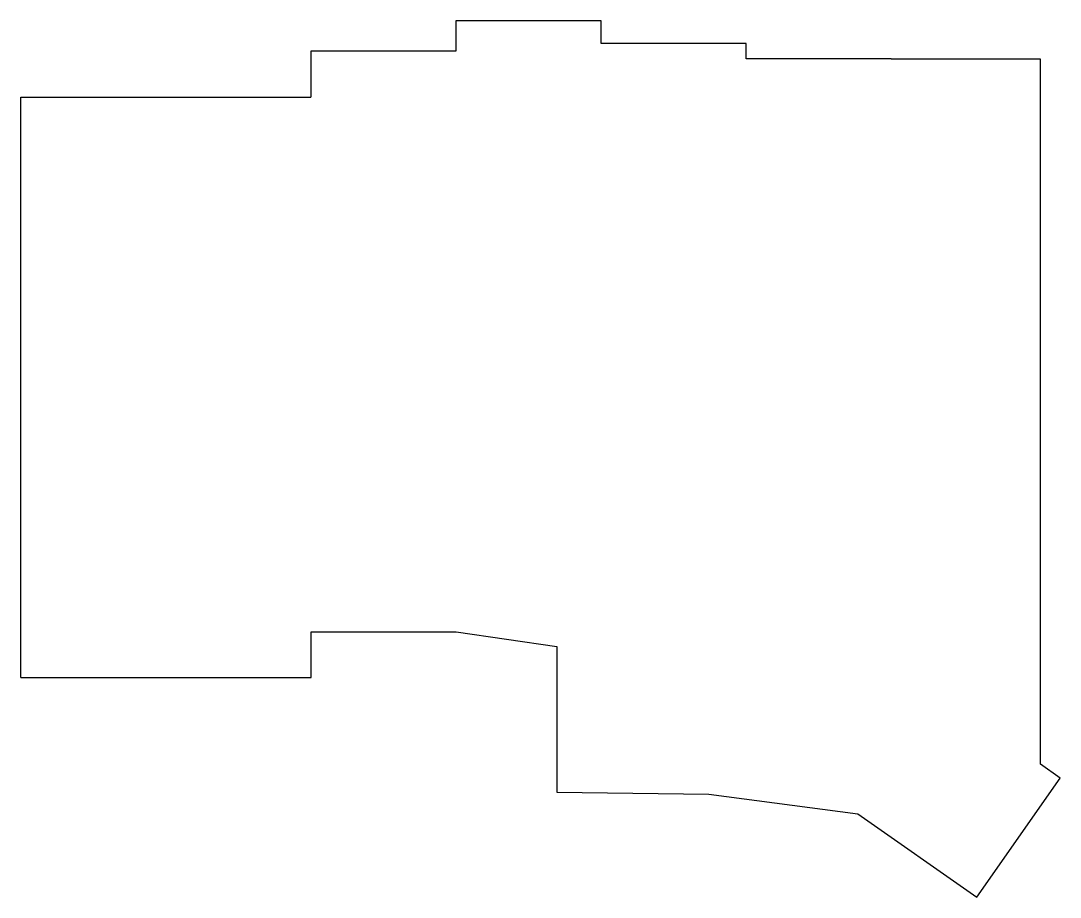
# Model space of a CAD drawing. Header units: millimetres. Extents: x 140 to 277, y -188 to -73.
import ezdxf

# ---------------------------------------------------------------- set-up
doc = ezdxf.new("R2010")
doc.units = ezdxf.units.MM

msp = doc.modelspace()

# ---------------------------------------------------------------- linework, layer by layer
at = {"linetype": 'CONTINUOUS'}
for p, q in [((216.53, -73.47), (197.47, -73.47)), ((197.47, -73.47), (197.47, -77.47)), ((216.53, -76.47), (216.53, -73.47)), ((197.47, -77.47), (178.47, -77.47)), ((178.47, -77.47), (178.47, -83.47)), ((235.53, -76.47), (216.53, -76.47)), ((235.53, -78.47), (235.53, -76.47)), ((254.53, -78.47), (235.53, -78.47)), ((254.53, -78.49), (254.53, -78.47)), ((274.1, -78.5), (254.53, -78.49)), ((274.1, -170.89), (274.1, -78.5)), ((140.47, -159.53), (140.47, -83.47)), ((140.47, -83.47), (178.47, -83.47)), ((178.53, -159.53), (178.53, -153.53)), ((178.53, -153.53), (197.53, -153.53)), ((197.53, -153.53), (210.71, -155.48)), ((210.71, -155.48), (210.71, -174.53)), ((140.47, -159.53), (178.53, -159.53)), ((276.69, -172.71), (274.1, -170.89)), ((265.76, -188.31), (276.69, -172.71)), ((210.71, -174.53), (230.63, -174.83)), ((230.63, -174.83), (250.16, -177.39)), ((250.16, -177.39), (265.76, -188.31))]:
    msp.add_line(p, q, dxfattribs=at)

doc.saveas('drawing.dxf')
